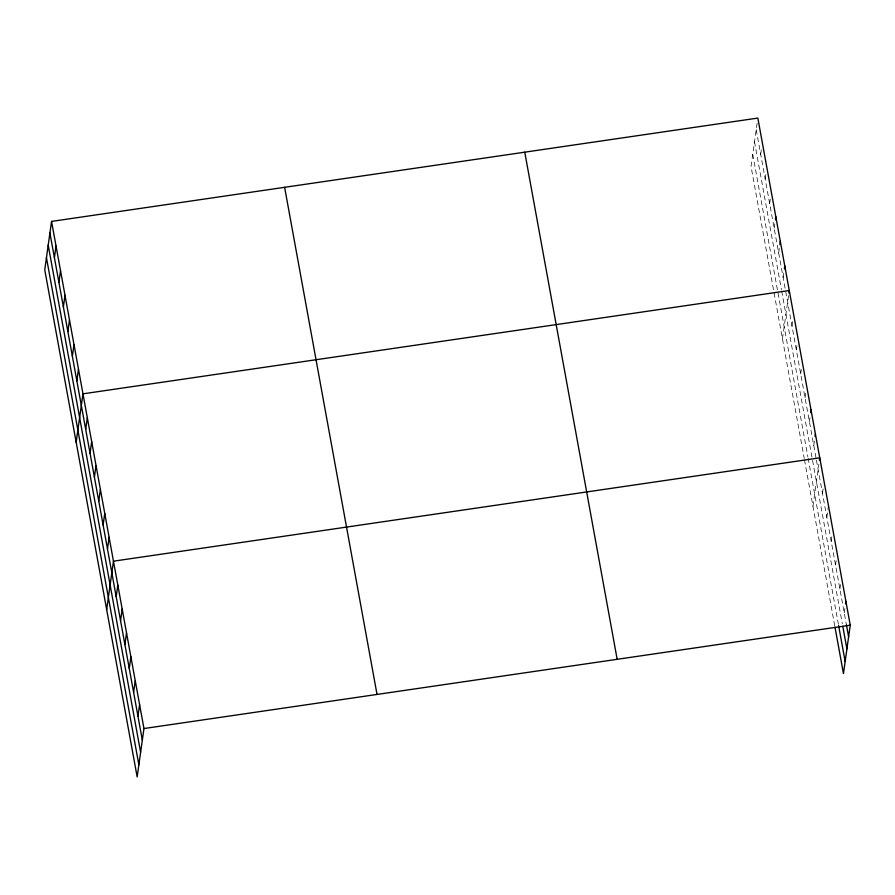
<?xml version="1.0" encoding="UTF-8"?>
<svg xmlns="http://www.w3.org/2000/svg" width="895" height="895" viewBox="0 0 895 895"><rect width="100%" height="100%" fill="white"/><g stroke="black" fill="none" stroke-linecap="round" stroke-linejoin="round"><path stroke-width="0.67" stroke-dasharray="4.47 3.36" d="M757.114 123.241L751.039 166.459L804.247 458.419M760.694 154.343L761.6 147.876M765.18 178.966L766.086 172.511M769.666 203.601L770.584 197.146M774.164 228.236L775.428 219.185M778.65 252.871L779.925 243.82M783.136 277.495L784.412 268.455M782.465 338.881L788.898 293.09M791.985 326.037L792.892 319.582M796.337 349.945L797.244 343.49M800.689 373.853L801.417 368.684M805.053 397.76L805.78 392.592M809.404 421.668L809.953 417.786M813.768 445.576L814.495 440.407M812.951 506.234L818.847 464.315M822.483 493.391L823.389 486.925M826.835 517.299L828.289 506.962M831.187 541.206L832.093 534.74M835.55 565.114L836.456 558.648M839.902 589.022L840.629 583.853M844.265 612.93L844.981 607.761M756.208 129.708L816.184 458.855M816.43 460.187L846.435 624.878M754.507 141.835L781.436 289.622M781.682 290.998L842.318 623.725M752.751 154.332L807.883 456.92M808.129 458.251L838.38 624.274M804.482 459.75L834.733 625.773"/><path stroke-width="1.34" d="M51.552 221.412L44.75 269.798L137.159 776.927L143.961 728.541L51.552 221.412L757.841 118.073L850.25 625.202L843.448 673.588L834.979 627.104M54.405 257.67L56.038 246.047M58.891 282.305L60.524 270.67M63.377 306.94L65.011 295.305M67.875 331.564L69.508 319.94M72.361 356.199L73.994 344.575M76.847 380.834L78.48 369.199M76.164 442.219L82.966 393.834L789.256 290.506L788.898 293.09M85.696 429.376L87.33 417.741M90.048 453.284L91.682 441.649M94.4 477.192L96.033 465.557M98.763 501.099L100.397 489.464M103.115 524.996L104.749 513.372M107.478 548.903L109.112 537.28M106.662 609.573L113.464 561.187L819.753 457.848L819.395 460.433M116.182 596.719L117.816 585.095M120.545 620.627L122.179 609.003M124.897 644.534L126.531 632.91M129.26 668.442L130.894 656.818M133.612 692.35L135.246 680.726M137.964 716.257L139.598 704.634M775.428 219.185L775.797 216.601M779.925 243.82L780.283 241.236M784.412 268.455L784.77 265.871M810.68 412.617L811.038 410.033M815.032 436.525L815.401 433.941M845.529 603.879L845.898 601.295M143.961 728.541L850.25 625.202M846.435 624.878L848.617 636.837M842.799 626.388L846.916 648.965M838.615 625.594L845.16 661.461M524.761 152.184L617.17 659.302M284.621 187.312L377.03 694.442M49.919 233.036L142.327 740.165M48.207 245.174L140.616 752.292M46.45 257.67L138.859 764.789"/></g></svg>
